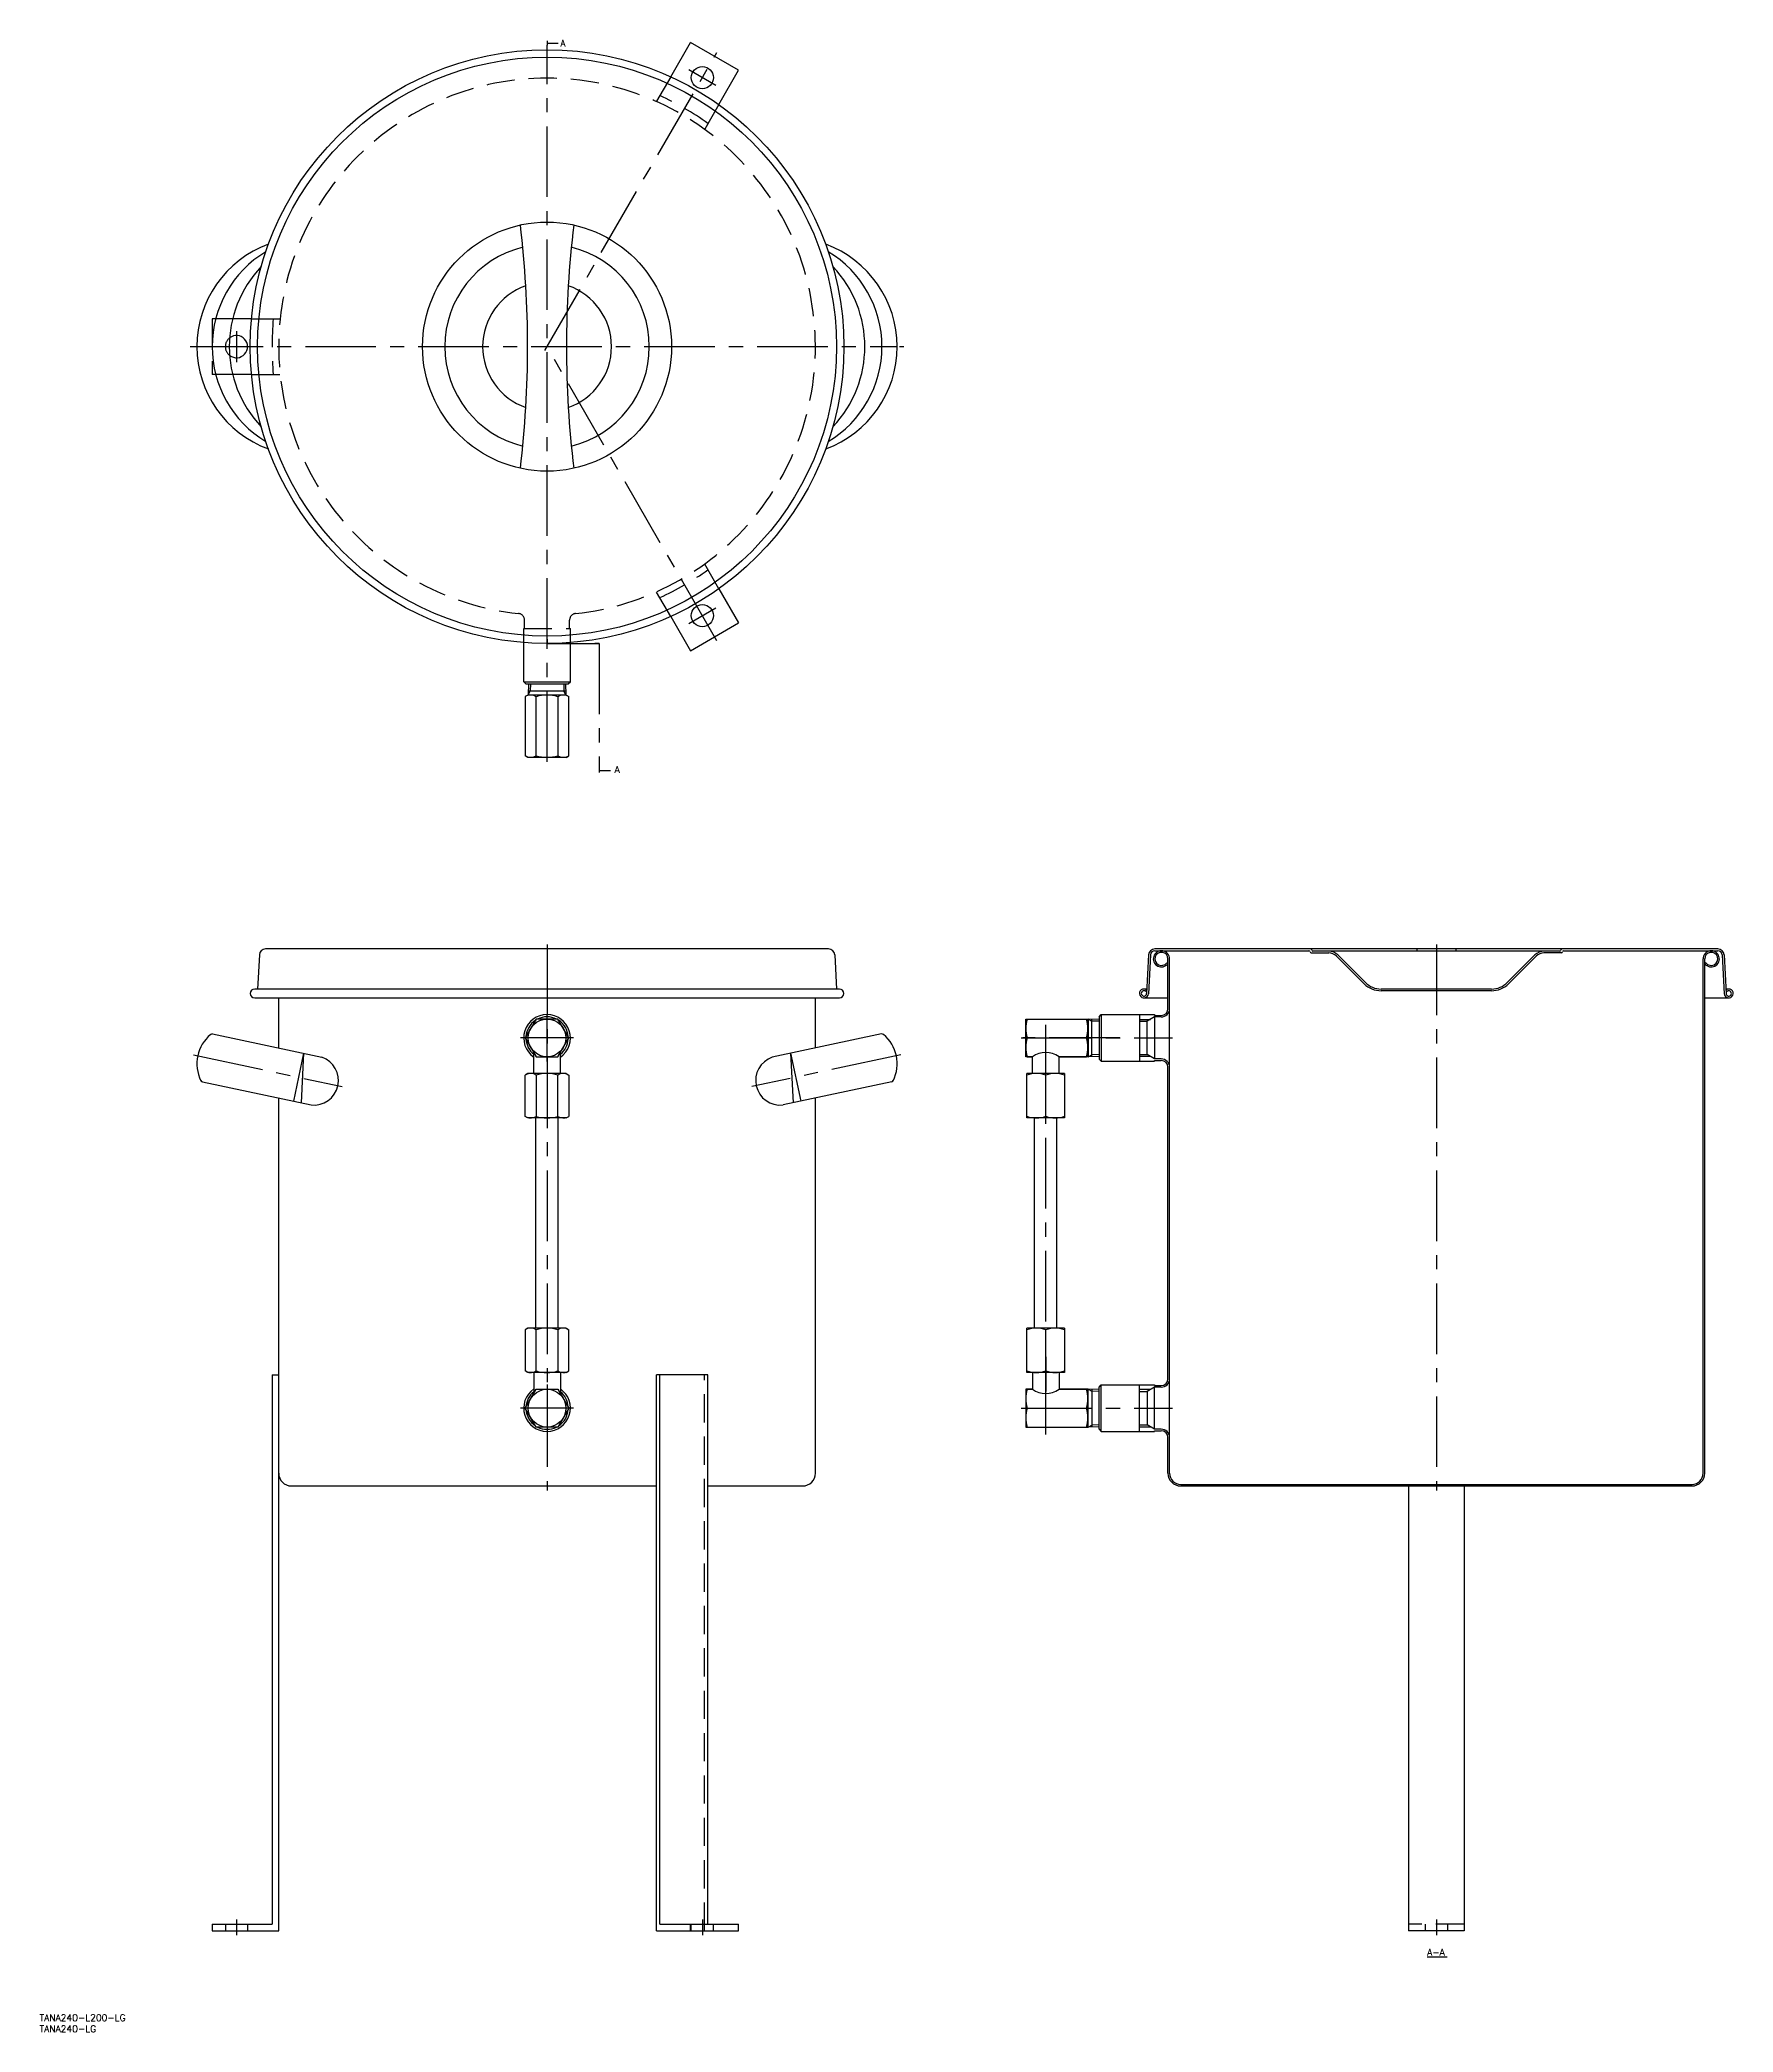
# Model space of a CAD drawing. Extents: x -228 to 534, y -758 to 138.
import ezdxf

# ---------------------------------------------------------------- set-up
doc = ezdxf.new("R2010")
doc.units = 0
doc.linetypes.add('CENTER', pattern=[50.8, 31.75, -6.35, 6.35, -6.35])
doc.linetypes.add('DASHED', pattern=[19.05, 12.7, -6.35])
doc.layers.get('0').update_dxf_attribs({"linetype": 'CONTINUOUS'})
doc.layers.add('CENTER', color=1, linetype='CENTER')
doc.styles.get("Standard").update_dxf_attribs({"font": 'txt.shx', "height": 3, "bigfont": 'bigfont.shx'})

# ---------------------------------------------------------------- blocks, each defined once
blk = doc.blocks.new('*U2')
at = {"color": 7, "linetype": 'CONTINUOUS'}
blk.add_line((395.85, -724.18), (404.85, -724.18), dxfattribs=at)
at = {"color": 137, "linetype": 'CONTINUOUS'}
blk.add_text('A-A', height=3, dxfattribs=at).set_placement((395.85, -723.58))

msp = doc.modelspace()

# ---------------------------------------------------------------- linework, layer by layer
at = {"color": 7, "linetype": 'CONTINUOUS'}
for p, q in [((55.64, 121.36), (64.52, 136.76)), ((86.18, 124.26), (64.52, 136.76)), ((77.29, 108.86), (86.18, 124.26)), ((-132.92, 12.5), (-141.41, 12.5)), ((-132.92, -12.5), (-141.41, -12.5)), ((77.29, -108.86), (86.18, -124.26)), ((55.64, -121.36), (64.52, -136.76)), ((64.52, -136.76), (86.18, -124.26)), ((-10.5, -150.7), (-10.5, -133.1)), ((10.5, -150.7), (10.5, -133.1)), ((-9.5, -151.7), (-10.5, -150.7)), ((-10.5, -150.7), (10.5, -150.7)), ((-9.5, -151.7), (9.5, -151.7)), ((-8.33, -151.7), (-8.5, -156.54)), ((8.33, -151.7), (8.5, -156.54)), ((9.5, -151.7), (10.5, -150.7)), ((-8.58, -156.7), (-9.81, -157.41)), ((-9.81, -157.41), (-9.81, -183.99)), ((8.58, -156.7), (-8.58, -156.7)), ((-8.5, -156.7), (-8.5, -156.54)), ((-8.5, -156.54), (8.5, -156.54)), ((8.44, -154.96), (-8.44, -154.96)), ((-4.91, -183.99), (-4.91, -157.41)), ((4.91, -157.41), (4.91, -183.99)), ((8.5, -156.7), (8.5, -156.54)), ((8.58, -156.7), (9.81, -157.41)), ((9.81, -183.99), (9.81, -157.41)), ((-8.58, -184.7), (-9.81, -183.99)), ((8.58, -184.7), (-8.58, -184.7)), ((8.58, -184.7), (9.81, -183.99)), ((-129.4, -273.53), (-130.2, -288.88)), ((126.6, -270.88), (-126.6, -270.88)), ((129.4, -273.53), (130.2, -288.88)), ((270.6, -273.53), (269.69, -290.94)), ((271.4, -273.57), (270.49, -290.98)), ((526.6, -270.88), (273.4, -270.88)), ((273.4, -271.68), (342.7, -271.68)), ((278.73, -277.06), (279.3, -277.48)), ((279.3, -297.73), (279.3, -275.21)), ((279.3, -297.73), (279.3, -275.33)), ((280, -506.68), (280, -275.33)), ((343.7, -272.68), (351.6, -272.68)), ((455.5, -271.88), (344.5, -271.88)), ((355.13, -274.14), (367.51, -286.51)), ((355.7, -273.58), (368.07, -285.95)), ((391.25, -270.88), (391.25, -271.88)), ((408.75, -270.88), (408.75, -271.88)), ((444.3, -273.58), (431.93, -285.95)), ((444.87, -274.14), (432.49, -286.51)), ((456.3, -272.68), (448.4, -272.68)), ((457.3, -271.68), (526.6, -271.68)), ((520, -506.68), (520, -275.33)), ((520.7, -506.68), (520.7, -275.33)), ((521.27, -277.06), (520.7, -277.48)), ((528.6, -273.57), (529.51, -290.98)), ((529.4, -273.53), (530.31, -290.94)), ((131.51, -288.88), (-131.51, -288.88)), ((-131.51, -292.88), (131.51, -292.88)), ((-120.7, -315.43), (-120.7, -292.88)), ((120.7, -315.43), (120.7, -292.88)), ((269.8, -288.88), (268.49, -288.88)), ((268.49, -292.88), (279.3, -292.88)), ((269.26, -289.96), (269.77, -289.34)), ((424.86, -288.88), (375.14, -288.88)), ((424.86, -289.68), (375.14, -289.68)), ((520.7, -292.88), (531.51, -292.88)), ((531.51, -288.88), (530.2, -288.88)), ((530.74, -289.96), (530.23, -289.34)), ((-120.7, -315.43), (-120.7, -301.88)), ((-4.91, -302.38), (-9.81, -310.88)), ((4.91, -302.38), (-4.91, -302.38)), ((9.81, -310.88), (4.91, -302.38)), ((215.3, -319.38), (215.3, -302.38)), ((215.3, -302.38), (243.46, -302.38)), ((243.3, -302.38), (243.3, -319.38)), ((243.46, -302.38), (243.46, -319.38)), ((248.3, -302.55), (243.46, -302.38)), ((245.04, -319.32), (245.04, -302.43)), ((248.3, -301.38), (249.3, -300.38)), ((248.3, -301.38), (248.3, -320.38)), ((249.3, -300.38), (273.3, -300.38)), ((249.3, -300.38), (249.3, -321.38)), ((266.49, -300.38), (266.49, -321.38)), ((266.49, -303.4), (269.88, -303.4)), ((273.3, -301.43), (269.88, -303.4)), ((269.88, -318.35), (269.88, -303.4)), ((273.3, -300.38), (273.3, -300.73)), ((273.3, -300.73), (276.3, -300.73)), ((276.3, -301.43), (273.3, -301.43)), ((273.3, -301.43), (273.3, -320.33)), ((-150.44, -309.11), (-101.31, -319.55)), ((-9.81, -310.88), (-4.91, -319.38)), ((4.91, -319.38), (9.81, -310.88)), ((150.44, -309.11), (101.31, -319.55)), ((216.01, -310.88), (242.59, -310.88)), ((-109.5, -317.81), (-114.08, -339.33)), ((-109.5, -317.81), (-110.67, -340.05)), ((-6, -326.88), (-6, -317.48)), ((-4.91, -319.38), (4.91, -319.38)), ((6, -326.88), (6, -317.48)), ((109.5, -317.81), (114.08, -339.33)), ((109.5, -317.81), (110.67, -340.05)), ((218.3, -319.38), (215.3, -319.38)), ((216.01, -319.38), (218.3, -319.38)), ((218.3, -326.88), (218.3, -319.38)), ((230.3, -326.88), (230.3, -319.38)), ((243.46, -319.38), (230.3, -319.38)), ((230.3, -319.38), (242.59, -319.38)), ((248.3, -319.21), (243.46, -319.38)), ((248.3, -320.38), (249.3, -321.38)), ((249.3, -321.38), (273.3, -321.38)), ((266.49, -318.35), (269.88, -318.35)), ((273.3, -320.33), (269.88, -318.35)), ((276.3, -320.33), (273.3, -320.33)), ((273.3, -321.03), (276.3, -321.03)), ((273.3, -321.38), (273.3, -321.03)), ((-155.01, -330.63), (-106.15, -341.02)), ((-8.58, -326.88), (-9.81, -327.59)), ((-9.81, -346.16), (-9.81, -327.59)), ((8.58, -326.88), (-8.58, -326.88)), ((-4.91, -327.59), (-4.91, -346.16)), ((4.91, -346.16), (4.91, -327.59)), ((8.58, -326.88), (9.81, -327.59)), ((9.81, -327.59), (9.81, -346.16)), ((155.01, -330.63), (106.15, -341.02)), ((215.8, -346.88), (215.8, -326.88)), ((232.8, -326.88), (215.8, -326.88)), ((224.3, -346.12), (224.3, -327.64)), ((232.8, -326.88), (232.8, -346.88)), ((279.3, -331.52), (279.3, -324.03)), ((279.3, -464.23), (279.3, -324.03)), ((-120.7, -712.38), (-120.7, -337.92)), ((-120.7, -683.88), (-120.7, -337.92)), ((120.7, -506.68), (120.7, -337.92)), ((-8.58, -346.88), (-9.81, -346.16)), ((8.58, -346.88), (-8.58, -346.88)), ((-5, -441.38), (-5, -346.88)), ((5, -441.38), (5, -346.88)), ((8.58, -346.88), (9.81, -346.16)), ((232.8, -346.88), (215.8, -346.88)), ((219.3, -441.38), (219.3, -346.88)), ((229.3, -441.38), (229.3, -346.88)), ((-8.58, -441.38), (-9.81, -442.09)), ((-9.81, -442.09), (-9.81, -460.66)), ((8.58, -441.38), (-8.58, -441.38)), ((-4.91, -460.66), (-4.91, -442.09)), ((4.91, -442.09), (4.91, -460.66)), ((8.58, -441.38), (9.81, -442.09)), ((9.81, -460.66), (9.81, -442.09)), ((215.8, -461.38), (215.8, -441.38)), ((232.8, -441.38), (215.8, -441.38)), ((224.3, -460.62), (224.3, -442.14)), ((232.8, -441.38), (232.8, -461.38)), ((-123.7, -462.38), (-123.7, -709.38)), ((-123.7, -462.38), (-120.7, -462.38)), ((-8.58, -461.38), (-9.81, -460.66)), ((8.58, -461.38), (-8.58, -461.38)), ((-6, -461.38), (-6, -470.77)), ((6, -461.38), (6, -470.77)), ((8.58, -461.38), (9.81, -460.66)), ((49.2, -712.38), (49.2, -462.38)), ((72.39, -462.38), (49.2, -462.38)), ((50.74, -709.38), (50.74, -462.38)), ((72.39, -709.38), (72.39, -462.38)), ((232.8, -461.38), (215.8, -461.38)), ((218.3, -461.38), (218.3, -468.88)), ((230.3, -461.38), (230.3, -468.88)), ((-9.81, -477.38), (-4.91, -468.88)), ((-4.91, -468.88), (4.91, -468.88)), ((4.91, -468.88), (9.81, -477.38)), ((215.3, -468.88), (215.3, -485.88)), ((218.3, -468.88), (215.3, -468.88)), ((216.01, -468.88), (218.3, -468.88)), ((243.46, -468.88), (230.3, -468.88)), ((230.3, -468.88), (242.59, -468.88)), ((243.3, -468.88), (243.3, -485.88)), ((243.3, -468.88), (243.3, -485.88)), ((243.3, -468.88), (243.3, -485.88)), ((243.3, -485.88), (243.3, -468.88)), ((243.3, -485.88), (243.3, -468.88)), ((243.46, -485.88), (243.46, -468.88)), ((248.3, -469.05), (243.46, -468.88)), ((243.46, -485.88), (243.46, -468.88)), ((248.3, -469.05), (243.46, -468.88)), ((245.04, -468.93), (245.04, -485.82)), ((245.04, -468.93), (245.04, -485.82)), ((248.3, -467.88), (249.3, -466.88)), ((248.3, -486.88), (248.3, -467.88)), ((248.3, -486.88), (248.3, -467.88)), ((249.3, -466.88), (273.3, -466.88)), ((249.3, -487.88), (249.3, -466.88)), ((266.49, -487.88), (266.49, -466.88)), ((266.49, -469.9), (269.88, -469.9)), ((273.3, -467.93), (269.88, -469.9)), ((269.88, -469.9), (269.88, -484.85)), ((273.3, -466.88), (273.3, -467.23)), ((273.3, -467.23), (276.3, -467.23)), ((276.3, -467.93), (273.3, -467.93)), ((273.3, -486.83), (273.3, -467.93)), ((-4.91, -485.88), (-9.81, -477.38)), ((9.81, -477.38), (4.91, -485.88)), ((216.01, -477.38), (242.59, -477.38)), ((4.91, -485.88), (-4.91, -485.88)), ((215.3, -485.88), (243.46, -485.88)), ((248.3, -485.71), (243.46, -485.88)), ((248.3, -485.71), (243.46, -485.88)), ((248.3, -486.88), (249.3, -487.88)), ((249.3, -487.88), (273.3, -487.88)), ((266.49, -484.85), (269.88, -484.85)), ((273.3, -486.83), (269.88, -484.85)), ((276.3, -486.83), (273.3, -486.83)), ((273.3, -487.53), (276.3, -487.53)), ((273.3, -487.88), (273.3, -487.53)), ((279.3, -506.68), (279.3, -490.53)), ((-115, -512.38), (49.2, -512.38)), ((72.39, -512.38), (115, -512.38)), ((76.58, -512.38), (100.45, -512.38)), ((285, -511.68), (515, -511.68)), ((285, -512.38), (515, -512.38)), ((387.5, -512.38), (387.5, -712.38)), ((412.5, -512.38), (412.5, -712.38)), ((-150.7, -709.38), (-123.7, -709.38)), ((-150.7, -709.38), (-150.7, -712.38)), ((-150.7, -712.38), (-120.7, -712.38)), ((49.2, -712.38), (86.18, -712.38)), ((50.74, -709.38), (86.18, -709.38)), ((64.52, -712.38), (64.52, -709.38)), ((86.18, -712.38), (86.18, -709.38)), ((412.5, -712.38), (387.5, -712.38))]:
    msp.add_line(p, q, dxfattribs=at)
at = {"color": 3, "linetype": 'DASHED'}
for p, q in [((55.64, 121.36), (49.2, 110.22)), ((77.29, 108.86), (70.85, 97.72)), ((-150.7, 12.5), (-150.7, -12.5)), ((-141.41, 12.5), (-150.7, 12.5)), ((-132.92, 12.5), (-120.05, 12.5)), ((-141.41, -12.5), (-150.7, -12.5)), ((-132.92, -12.5), (-120.05, -12.5)), ((77.29, -108.86), (70.85, -97.72)), ((55.64, -121.36), (49.2, -110.22)), ((-10.15, -126.7), (-10.15, -123)), ((10.15, -126.7), (10.15, -123)), ((-10.5, -126.7), (10.5, -126.7)), ((-10.5, -133.1), (-10.5, -126.7)), ((10.5, -133.1), (10.5, -126.7)), ((70.85, -712.38), (70.85, -462.38)), ((-144.7, -709.38), (-144.7, -712.38)), ((-134.7, -709.38), (-134.7, -712.38)), ((64.85, -712.38), (64.85, -709.38)), ((74.85, -712.38), (74.85, -709.38)), ((412.5, -709.38), (387.5, -709.38)), ((395, -709.38), (395, -712.38)), ((405, -709.38), (405, -712.38))]:
    msp.add_line(p, q, dxfattribs=at)
at = {"color": 3, "linetype": 'CONTINUOUS'}
for p, q in [((-7.47, -151.7), (-7.59, -154.96)), ((7.48, -151.7), (7.59, -154.96)), ((-8.5, -156.54), (-7.59, -154.96)), ((8.5, -156.54), (7.59, -154.96)), ((243.46, -302.38), (245.04, -303.29)), ((248.3, -303.4), (245.04, -303.29)), ((266.49, -302.55), (271.36, -302.55)), ((243.46, -319.38), (245.04, -318.47)), ((248.3, -318.35), (245.04, -318.47)), ((271.36, -319.21), (266.49, -319.21)), ((243.46, -468.88), (245.04, -469.79)), ((243.46, -468.88), (245.04, -469.79)), ((248.3, -469.9), (245.04, -469.79)), ((248.3, -469.9), (245.04, -469.79)), ((271.36, -469.05), (266.49, -469.05)), ((243.46, -485.88), (245.04, -484.97)), ((243.46, -485.88), (245.04, -484.97)), ((248.3, -484.85), (245.04, -484.97)), ((248.3, -484.85), (245.04, -484.97)), ((266.49, -485.71), (271.36, -485.71))]:
    msp.add_line(p, q, dxfattribs=at)
at = {"color": 7}
for points in [[(0, 136.51, 0), (5, 136.51, 0)], [(23.51, -190.55, 0), (28.51, -190.55, 0)]]:
    msp.add_polyline3d(points, dxfattribs=at)
at = {"color": 7, "linetype": 'CONTINUOUS'}
for centre, radius in [((0, 0), 133.51), ((0, 0), 130.2), ((69.85, 120.98), 5), ((0, 0), 56), ((69.85, -120.98), 5), ((0, -310.88), 8.5), ((0, -477.38), 8.5)]:
    msp.add_circle(centre, radius, dxfattribs=at)
at = {"color": 3, "linetype": 'DASHED'}
for centre, radius, start, end in [((0, 0), 120.7, 276.10239, 263.89761), ((-7.55, -13.08), 138.8, 54.83308, 65.16692), ((15.1, 0), 138.8, 174.83308, 185.16692), ((-139.7, 0), 5, 127.93907, 232.06093), ((-7.55, 13.08), 138.8, 294.83308, 305.16692), ((-13.15, -123), 3, 0, 83.89761), ((13.15, -123), 3, 96.10239, 180)]:
    msp.add_arc(centre, radius, start, end, dxfattribs=at)
at = {"color": 7, "linetype": 'CONTINUOUS'}
for centre, radius, start, end in [((-470.68, 0), 461.93, 353.19944, 6.80056), ((470.68, 0), 461.93, 173.19944, 186.80056), ((-108.49, 0), 49.01, 110.08746, 249.91254), ((108.49, 0), 49.01, 290.08746, 69.91254), ((-100.85, 0), 49.79, 121.00624, 238.99376), ((-90.53, 0), 52.39, 136.52462, 223.47538), ((0, 0), 46, 103.72809, 256.27191), ((0, 0), 46, 283.72809, 76.27191), ((100.85, 0), 49.79, 301.00624, 58.99376), ((90.53, 0), 52.39, 316.52462, 43.47538), ((0, 0), 29, 109.25214, 250.74786), ((0, 0), 29, 289.25214, 70.74786), ((-139.7, 0), 5, 232.06093, 127.93907), ((-7.38, -161.35), 4.65, 57.79693, 114.01229), ((0, -173.91), 17.21, 73.43184, 106.56816), ((7.38, -161.35), 4.65, 65.98771, 122.20307), ((-7.38, -180.05), 4.65, 245.98771, 302.20307), ((0, -167.49), 17.21, 253.43184, 286.56816), ((7.38, -180.05), 4.65, 237.79693, 294.01229), ((-126.6, -273.68), 2.8, 90, 177), ((126.6, -273.68), 2.8, 3, 90), ((273.4, -273.68), 2.8, 90, 177), ((273.4, -273.68), 2, 90, 177), ((276.35, -275.33), 3.65, 0, 323.9223), ((276.35, -275.33), 2.95, 0, 323.9223), ((342.7, -272.18), 0.5, 0, 90), ((343.7, -272.18), 0.5, 180, 270), ((343.5, -271.38), 0.5, 0, 90), ((344.5, -271.38), 0.5, 180, 270), ((351.6, -277.68), 5.8, 45, 90), ((351.6, -277.68), 5, 45, 90), ((448.4, -277.68), 5.8, 90, 135), ((448.4, -277.68), 5, 90, 135), ((455.5, -271.38), 0.5, 270, 0), ((456.5, -271.38), 0.5, 90, 180), ((456.3, -272.18), 0.5, 270, 0), ((457.3, -272.18), 0.5, 90, 180), ((523.65, -275.33), 3.65, 216.0777, 180), ((523.65, -275.33), 2.95, 216.0777, 180), ((526.6, -273.68), 2.8, 3, 90), ((526.6, -273.68), 2, 3, 90), ((375.14, -278.88), 10.8, 225, 270), ((375.14, -278.88), 10, 225, 270), ((424.86, -278.88), 10, 270, 315), ((424.86, -278.88), 10.8, 270, 315), ((-131.51, -290.88), 2, 90, 270), ((131.51, -290.88), 2, 270, 90), ((268.49, -290.88), 2, 50.1301, 357), ((268.49, -290.88), 1.2, 50.1301, 357), ((531.51, -290.88), 2, 183, 129.8699), ((531.51, -290.88), 1.2, 183, 129.8699), ((0, -310.88), 10.5, 304.8499, 235.1501), ((0, -310.88), 9.5, 123.47465, 176.52535), ((0, -310.88), 9.5, 63.47465, 116.52535), ((0, -310.88), 9.5, 3.47465, 56.52535), ((228.3, -306.63), 13, 160.9128, 199.0872), ((230.3, -306.63), 13, 340.9128, 19.0872), ((276.3, -297.73), 3, 270, 0), ((276.3, -297.73), 3.7, 270, 0), ((-140.46, -322.48), 17.04, 129.41991, 206.58009), ((-150.65, -310.09), 1, 78, 129.41991), ((0, -310.88), 9.5, 183.47465, 230.83329), ((0, -310.88), 9.5, 309.16671, 356.52535), ((150.65, -310.09), 1, 50.58009, 102), ((140.46, -322.48), 17.04, 333.41991, 50.58009), ((228.3, -315.13), 13, 160.9128, 199.0872), ((230.3, -315.13), 13, 340.9128, 19.0872), ((-104.9, -330.02), 11.07, 263.52848, 71.07294), ((104.9, -330.02), 11.07, 108.92706, 276.47152), ((224.3, -327.94), 10.46, 54.9911, 125.0089), ((276.3, -324.03), 3.7, 0, 90), ((276.3, -324.03), 3, 0, 90), ((-154.81, -329.65), 1, 206.58009, 258), ((-7.38, -331.52), 4.65, 57.79693, 114.01229), ((0, -344.09), 17.21, 73.43184, 106.56816), ((7.38, -331.52), 4.65, 65.98771, 122.20307), ((154.81, -329.65), 1, 282, 333.41991), ((220.05, -339.15), 12.28, 69.74384, 110.25616), ((228.55, -339.15), 12.28, 69.74384, 110.25616), ((-7.38, -342.23), 4.65, 245.98771, 302.20307), ((0, -329.67), 17.21, 253.43184, 286.56816), ((7.38, -342.23), 4.65, 237.79693, 294.01229), ((220.05, -334.6), 12.28, 249.74384, 290.25616), ((228.55, -334.6), 12.28, 249.74384, 290.25616), ((-7.38, -446.02), 4.65, 57.79693, 114.01229), ((0, -458.59), 17.21, 73.43184, 106.56816), ((7.38, -446.02), 4.65, 65.98771, 122.20307), ((220.05, -453.65), 12.28, 69.74384, 110.25616), ((228.55, -453.65), 12.28, 69.74384, 110.25616), ((-7.38, -456.73), 4.65, 245.98771, 302.20307), ((0, -444.17), 17.21, 253.43184, 286.56816), ((7.38, -456.73), 4.65, 237.79693, 294.01229), ((220.05, -449.1), 12.28, 249.74384, 290.25616), ((228.55, -449.1), 12.28, 249.74384, 290.25616), ((276.3, -464.23), 3, 270, 0), ((276.3, -464.23), 3.7, 270, 0), ((0, -477.38), 10.5, 124.8499, 55.1501), ((0, -477.38), 9.5, 129.16671, 176.52535), ((0, -477.38), 9.5, 3.47465, 50.83329), ((228.3, -473.13), 13, 160.9128, 199.0872), ((224.3, -460.31), 10.46, 234.9911, 305.0089), ((230.3, -473.13), 13, 340.9128, 19.0872), ((230.3, -473.13), 13, 340.9128, 19.0872), ((230.3, -473.13), 13, 340.9128, 19.0872), ((0, -477.38), 9.5, 183.47465, 236.52535), ((0, -477.38), 9.5, 303.47465, 356.52535), ((228.3, -481.63), 13, 160.9128, 199.0872), ((230.3, -481.63), 13, 340.9128, 19.0872), ((230.3, -481.63), 13, 340.9128, 19.0872), ((230.3, -481.63), 13, 340.9128, 19.0872), ((0, -477.38), 9.5, 243.47465, 296.52535), ((276.3, -490.53), 3.7, 0, 90), ((276.3, -490.53), 3, 360, 90), ((-115, -506.68), 5.7, 180, 270), ((115, -506.68), 5.7, 270, 0), ((285, -506.68), 5.7, 180, 270), ((285, -506.68), 5, 180, 270), ((515, -506.68), 5, 270, 0), ((515, -506.68), 5.7, 270, 0)]:
    msp.add_arc(centre, radius, start, end, dxfattribs=at)
at = {"layer": 'CENTER', "color": 1, "linetype": 'CENTER'}
for p, q in [((0, 137.51), (0, 135.51)), ((0, 137.51), (0, 135.51)), ((0, -186.7), (0, 135.51)), ((-1, -1.73), (76.35, 132.24)), ((75.91, 117.48), (63.79, 124.48)), ((-160.5, 0), (-158.5, 0)), ((-159.5, 0), (157.5, 0)), ((-139.7, 7), (-139.7, -7)), ((76.35, -132.24), (0, 0)), ((158.5, 0), (160.5, 0)), ((63.79, -124.48), (75.91, -117.48)), ((0, -131.51), (0, -133.51)), ((0, -133.51), (23.51, -133.51)), ((2, -133.51), (0, -133.51)), ((23.51, -133.51), (21.51, -133.51)), ((23.51, -133.51), (23.51, -189.55)), ((23.51, -133.51), (23.51, -135.51)), ((23.51, -189.55), (23.51, -191.55)), ((23.51, -189.55), (23.51, -191.55)), ((0, -268.88), (0, -514.38)), ((400, -268.88), (400, -514.38)), ((0, -321.5), (0, -300.25)), ((224.3, -489.19), (224.3, -299.06)), ((11.94, -310.88), (-11.94, -310.88)), ((213.3, -310.88), (281.3, -310.88)), ((257.65, -310.88), (214.01, -310.88)), ((256.65, -310.88), (241.02, -310.88)), ((-159.08, -318.52), (-92.12, -332.75)), ((159.08, -318.52), (92.12, -332.75)), ((224.3, -334.01), (224.3, -318.38)), ((224.3, -454.25), (224.3, -469.88)), ((0, -466.75), (0, -488)), ((11.94, -477.38), (-11.94, -477.38)), ((213.3, -477.38), (281.3, -477.38)), ((214.01, -477.38), (226.41, -477.38)), ((-139.7, -707.38), (-139.7, -714.38)), ((69.85, -707.38), (69.85, -714.38)), ((400, -707.38), (400, -714.38))]:
    msp.add_line(p, q, dxfattribs=at)

# ---------------------------------------------------------------- block references
at = {"color": 7, "linetype": 'CONTINUOUS'}
msp.add_blockref('*U2', (0, 0), dxfattribs=at)

# ---------------------------------------------------------------- texts
at = {"color": 137, "linetype": 'CONTINUOUS'}
for p in [(6, 134.97), (30.4, -191.72)]:
    msp.add_text('A', height=3, rotation=360, dxfattribs=at).set_placement(p)
at = {"color": 7, "linetype": 'CONTINUOUS'}
for s, p in [('TANA240-L200-LG', (-228.27, -753)), ('TANA240-LG', (-228.27, -758))]:
    msp.add_text(s, height=3, dxfattribs=at).set_placement(p)

doc.saveas('drawing.dxf')
